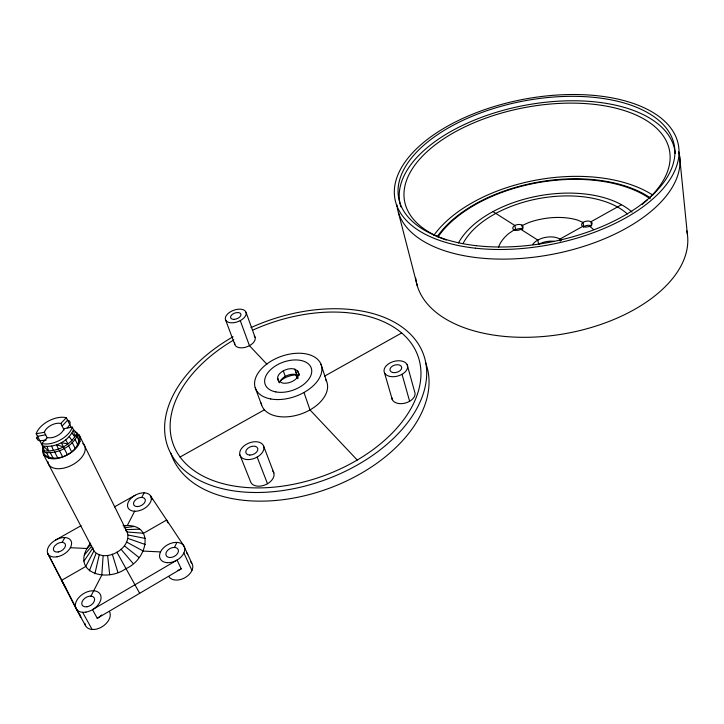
<?xml version="1.0" encoding="UTF-8"?>
<svg xmlns="http://www.w3.org/2000/svg" width="724" height="724" viewBox="0 0 724 724"><rect width="100%" height="100%" fill="white"/><g stroke="black" fill="none" stroke-linecap="round" stroke-linejoin="round"><path stroke-width="1.09" d="M90.609 543.1C68.68 571.209 104.871 583.607 125.94 568.63C147.85 559.263 155.95 522.285 123.008 525.724M43.639 446.328A20.381 11.638 -27.1 0 0 42.96 448.12L42.544 451.514L43.431 454.464L93.912 551C105.161 563.697 132.655 548.213 127.143 532.004L79.278 435.124L75.459 432.201M103.134 555.761L101.803 575.1L90.943 596.105M78.654 435.459C82.482 451.333 55.477 465.279 44.064 454.129L43.431 454.464C50.888 462.926 64.264 457.478 71.966 451.984A20.381 11.638 -27.1 0 0 79.993 441.368L80.273 438.002L79.278 435.124L78.654 435.459L76.536 433.323M71.16 427.45L66.327 417.712A19.838 11.141 -26.9 0 0 36.2 433.776L43.603 448.002L43.214 451.278L44.064 454.129M94.871 573.824L99.188 555.064M46.146 440.056L39.856 440.798L37.693 439.948L36.797 438.228L37.512 436.291L45.657 434.798M89.36 570.892L96.048 553.444M47.087 446.536L48.571 450.898L43.096 446.011C55.096 448.02 68.843 441.097 73.477 429.676L72.219 427.142L64.011 428.653A10.824 6.073 -26.9 0 1 57.314 435.73A10.824 6.073 -26.9 0 1 47.449 437.531L41.784 443.486L44.906 452.545C58.119 453.876 71.957 446.862 77.821 434.789L76.961 433.052L73.477 429.676L74.744 436.78C68.101 446.654 55.748 451.921 44.001 450.808M174.52 547.407L176.873 542.394M134.646 511.244L127.352 525.416L124.193 526.104M141.777 497.388L144.121 492.836M62.164 542.348L64.852 537.534M76.961 433.052L74.744 436.78L71.948 433.16M36.797 438.228L37.956 436.382M83.975 561.091L92.925 547.923M298.007 378.516L294.976 369.258L293.826 368.878A10.996 6.679 -19.6 0 0 277.573 377.874L278.776 381.856M67.214 427.884L69.821 424.744L70.165 422.572L69.305 420.843L67.576 420.228L62.101 426.002M84.409 554.928L91.803 546.05M48.779 458.265L49.223 457.785L46.399 452.355M36.2 433.776L44.363 432.273A10.824 6.073 -26.9 0 1 60.834 423.477L66.327 417.712M90.726 544.62L86.898 548.493L70.364 547.715M583.3 227.028L584.25 226.368A5.303 2.932 -9.1 0 1 591.626 226.015L590.974 221.752L621.482 204.72M514.176 229.879L508.655 233.599A50.816 28.598 -10.2 0 0 498.501 247.291M97.26 618.314L181.208 568.838L177.09 560.068L92.527 609.653L97.26 618.314A13.982 9.204 -32.3 0 0 99.541 616.758M55.639 540.014L81.088 525.687M114.437 506.9L135.08 495.279M180.068 457.025L264.423 409.802M324.442 376.209L401.648 332.986M582.748 226.35A5.312 2.923 -9.1 0 1 582.63 222.775L583.58 222.114A5.312 2.923 -9.1 0 1 590.983 221.752A5.312 2.923 -9.1 0 1 590.16 225.988L588.983 226.522A5.312 2.923 -9.1 0 1 582.748 226.35L559.905 239.092L560.267 241.228M299.311 375.023L297.537 370.706L294.867 369.394M277.69 378.824L279.337 382.833M42.96 448.12L43.603 448.002M79.993 441.368L79.332 441.486L76.183 435.133M124.03 527.823L134.13 526.502M125.994 529.624L139.66 529.172M160.52 551.914L143.252 551.082L126.809 542.176M128.229 535.018L145.542 538.502M64.409 448.59L63.522 446.844L56.508 444.817L58.499 449.088M128.121 538.484L145.452 544.575M492.944 211.598L514.845 225.499A5.168 2.833 -11.2 0 1 521.959 225.155L522.601 225.725A5.168 2.833 -11.2 0 1 520.855 229.327A5.168 2.833 -11.2 0 1 514.637 230.087L513.723 229.671A5.168 2.833 -11.2 0 1 514.836 225.508L515.66 229.671M520.864 229.327L537.814 240.087L538.593 244.323A16 9.041 -10.1 0 1 554.15 241.291M124.374 545.842L139.062 557.561M589.571 226.25L593.68 229.599M266.903 364.208L249.454 345.692L240.259 320.623M357.231 460.048L309.981 409.911L303.989 392.471M125.677 530.439L127.143 532.004L143.56 533.253L166.638 520.013L167.977 522.9M120.98 549.226L133.162 563.553M69.269 436.644L71.929 440.464M186.548 552.611L187.769 554.448M65.631 439.902L68.101 443.903L61.278 442.69L63.522 446.844M66.291 588.92L61.54 580.367L85.649 566.548L93.912 551L93.251 548.955M85.559 625.708L76.02 608.567L47.865 553.751L61.205 579.028M82.608 612.296L92.12 629.482M116.854 552.086L139.687 593.309M49.911 451.984L53.196 458.328M54.472 451.586L57.739 457.93M44.363 432.273L47.205 437.803M62.219 581.001L80.817 617.192A13.982 9.204 -32.3 0 1 80.138 614.821M59.296 450.274L62.554 456.636M64.047 448.147L67.278 454.509M60.834 423.477L64.11 430.011M68.382 445.36L71.585 451.722M72.002 442.102L75.187 448.473M75.115 439.522L77.83 444.979M152.248 499.533L150.465 495.723L183.733 545.688L191.76 563.109M183.869 553L191.941 570.44M239.897 454.916L250.459 481.433A12.462 8.226 -22.7 0 0 266.025 484.51A12.462 8.226 -22.7 0 0 272.803 471.007M51.666 446.129L53.395 450.473M257.156 457.079L267.5 483.741M263.69 446.274A12.679 8.127 -22.4 0 1 247.961 459.595A12.679 8.127 -22.4 0 1 243.789 446.111A12.679 8.127 -22.4 0 1 263.69 446.274L273.835 472.899M225.454 319.583L234.811 344.515M255.21 387.738L261.599 404.888M246.033 312.306A10.914 6.082 -20.1 0 1 232.314 322.813A10.914 6.082 -20.1 0 1 228.929 312.831A10.914 6.082 -20.1 0 1 246.033 312.306L255.074 337.312M283.301 370.842L285.256 376.399M297.211 378.688L295.745 374.453A10.96 6.697 -19.7 0 0 280.061 381.548M297.537 370.706L299.103 375.059M294.976 369.258L297.763 377.367M320.949 364.136L326.624 381.458M112.292 554.222L117.922 572.413M47.694 461.351L48.58 464.319A20.254 11.702 -27.3 0 0 73.975 463.975A20.254 11.702 -27.3 0 0 82.817 443.432M384.48 372.769L392.29 399.612M402.046 374.29L409.63 401.286M407.132 364.588L414.571 391.521A11.892 7.665 -15.7 0 1 405.349 403.051A11.892 7.665 -15.7 0 1 391.82 397.666M398.381 212.422L417.35 286.016M522.882 228.567L522.276 225.435L528.927 222.485A50.816 28.598 -10.2 0 1 577.508 220.06L583.11 222.44L583.779 226.703M521.959 225.155L522.556 228.286M298.605 372.996L298.75 373.946A10.996 6.679 -19.6 0 1 293.048 381.05A10.996 6.679 -19.6 0 1 282.414 383.014L278.722 381.132L277.898 378.788M107.614 555.48L109.677 574.621M679.537 155.769L687.338 233.952M252.423 330.289A130.085 80.871 -19.8 0 1 420.083 383.711A130.085 80.871 -19.8 0 1 226.024 484.419A130.085 80.871 -19.8 0 1 233.798 339.963M254.214 335.918A10.76 6.181 -20.3 0 1 246.875 346.832A10.76 6.181 -20.3 0 1 234.676 342.868M250.984 327.601A135.913 84.518 -19.8 0 1 425.667 384.299A135.913 84.518 -19.8 0 1 221.734 488.537A135.913 84.518 -19.8 0 1 233.037 336.769M425.477 362.326A135.207 84.88 -19.8 0 1 326.696 489.198A135.207 84.88 -19.8 0 1 170.828 453.161M280.55 380.697A17.476 10.742 -19.7 0 1 296.831 374.851M325.809 379.783A34.571 21.421 -19.7 0 1 301.573 413.766A34.571 21.421 -19.7 0 1 261.147 403.069M458.455 242.983A96.428 54.336 -10.2 0 1 539.67 195.706A96.428 54.336 -10.2 0 1 632.043 212.096M532.783 244.377A16.037 9.023 -10.2 0 1 546.729 237.173A16.037 9.023 -10.2 0 1 561.399 240.25M514.701 230.313A5.159 2.842 -11.1 0 1 522.755 229.327M463.242 243.146A91.052 51.295 -10.2 0 1 540.032 198.358A91.052 51.295 -10.2 0 1 627.373 213.969M438.092 236.829A123.37 69.604 -10.1 0 1 537.805 182.701A123.37 69.604 -10.1 0 1 650.188 198.819M678.741 151.877A143.533 74.364 -10.8 0 1 554.168 253.961A143.533 74.364 -10.8 0 1 397.241 207.743M397.087 206.793A143.533 74.364 -10.8 0 1 396.843 204.892M437.178 236.757A124.456 70.21 -10.1 0 1 536.955 182.33A124.456 70.21 -10.1 0 1 650.152 197.788M400.915 206.883A139.94 72.056 -10.9 0 1 522.981 105.686A139.94 72.056 -10.9 0 1 675.221 153.425M686.777 230.865A137.641 78.092 -10.1 0 1 564.485 333.764A137.641 78.092 -10.1 0 1 415.703 278.107M433.757 235.499A129.315 72.979 -10.1 0 1 652.767 195.091M446.292 240.042A134.863 69.423 -10.9 0 1 434.527 145.37A134.863 69.423 -10.9 0 1 615.735 108.148A134.863 69.423 -10.9 0 1 648.813 198.448M647.337 199.833A134.863 69.423 -10.9 0 1 641.844 204.593M109.487 611.608A13.901 9.231 -32.6 0 1 100.283 627.744A13.901 9.231 -32.6 0 1 84.871 623.337M190.72 561.905A13.313 9.032 -28.5 0 1 186.222 576.91A13.313 9.032 -28.5 0 1 168.846 576.612M101.559 614.957A13.982 9.204 -32.3 0 1 100.247 616.187M181.208 568.838A13.385 9.005 -28.3 0 1 178.032 570.349M72.219 427.142A19.838 11.141 -26.9 0 1 59.947 440.174A19.838 11.141 -26.9 0 1 41.784 443.486M249.861 455.07A6.335 4.063 -22.4 0 0 257.753 448.428A6.335 4.063 -22.4 0 0 247.816 448.319A6.335 4.063 -22.4 0 0 249.861 455.07M393.023 372.561A6.045 3.783 -15.7 0 0 401.729 367.584A6.045 3.783 -15.7 0 0 392.707 365.91A6.045 3.783 -15.7 0 0 393.023 372.561M234.015 319.365A5.457 3.041 -20.1 0 0 240.893 314.116A5.457 3.041 -20.1 0 0 232.35 314.361A5.457 3.041 -20.1 0 0 234.015 319.365M390.29 376.489A12.091 7.575 -15.7 0 0 407.648 366.498A12.091 7.575 -15.7 0 0 389.566 363.204A12.091 7.575 -15.7 0 0 390.29 376.489M275.826 391.919A24.453 14.851 -19.6 0 0 311.745 371.53A24.453 14.851 -19.6 0 0 277.011 364.987A24.453 14.851 -19.6 0 0 275.826 391.919M270.767 398.969A34.933 21.222 -19.6 0 0 321.899 369.647A34.933 21.222 -19.6 0 0 272.061 360.561A34.933 21.222 -19.6 0 0 270.767 398.969M475.387 248.187A144.257 73.857 -10.9 0 0 678.578 146.121A144.257 73.857 -10.9 0 0 456.066 121.65A144.257 73.857 -10.9 0 0 475.387 248.187M476.546 245.708A140.293 71.812 -10.9 0 0 674.496 146.673A140.293 71.812 -10.9 0 0 458.373 122.564A140.293 71.812 -10.9 0 0 476.546 245.708M85.957 612.106A14.064 9.186 -32 0 0 100.292 594.395A14.064 9.186 -32 0 0 78.319 598.142A14.064 9.186 -32 0 0 85.957 612.106M167.506 562.675A13.466 8.978 -28.1 0 0 184.629 547.86A13.466 8.978 -28.1 0 0 164.339 547.072A13.466 8.978 -28.1 0 0 167.506 562.675M58.246 551.987A6.634 4.1 -30.5 0 0 65.214 543.941A6.634 4.1 -30.5 0 0 54.879 545.733A6.634 4.1 -30.5 0 0 58.246 551.987M57.087 556.801A13.267 8.199 -30.5 0 0 70.961 540.692A13.267 8.199 -30.5 0 0 50.282 544.339A13.267 8.199 -30.5 0 0 57.087 556.801M87.043 606.766A7.032 4.588 -32 0 0 94.247 597.924A7.032 4.588 -32 0 0 83.278 599.753A7.032 4.588 -32 0 0 87.043 606.766M137.071 506.592A6.371 4.009 -27.2 0 0 145.334 499.822A6.371 4.009 -27.2 0 0 135.85 499.56A6.371 4.009 -27.2 0 0 137.071 506.592M134.773 511.253A12.742 8.018 -27.2 0 0 151.244 497.669A12.742 8.018 -27.2 0 0 132.248 497.207A12.742 8.018 -27.2 0 0 134.773 511.253M169.805 557.543A6.733 4.489 -28.1 0 0 178.394 550.159A6.733 4.489 -28.1 0 0 168.267 549.724A6.733 4.489 -28.1 0 0 169.805 557.543"/></g></svg>
